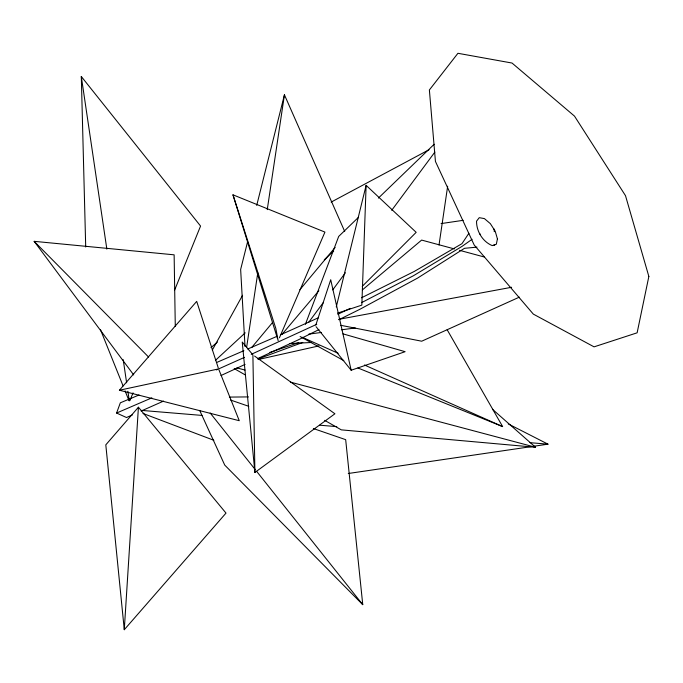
<?xml version="1.0" encoding="UTF-8"?>
<svg xmlns="http://www.w3.org/2000/svg" width="683" height="683" viewBox="0 0 683 683"><rect width="100%" height="100%" fill="white"/><g stroke="black" fill="none" stroke-linecap="round" stroke-linejoin="round"><path stroke-width="1.02" d="M362.221 286.382L416.169 232.331L366.122 185.341L361.836 305.13L337.53 313.156M124.28 629.709L138.427 407.205L226.005 513.095L124.28 629.709L105.805 444.846L138.427 407.205M439.015 245.026L447.655 186.211M246.589 347.587L257.79 272.807M267.249 209.621L284.435 94.826L344.71 231.469M336.267 306.949L366.122 185.341M247.647 241.56L240.647 269.461L245.009 346.512M256.714 205.395L284.435 94.826M315.836 324.98L330.717 279.723L351.164 370.237L405.139 351.685L343.011 333.876M132.365 414.931L126.509 417.526L116.588 413.036L120.336 402.808L139.025 395.005M305.386 324.331L338.7 236.42L358.558 217.254M129.83 400.742L133.031 392.845M174.583 290.198L200.563 226.047L81.303 76.505L85.708 247.007M279.424 337.803L324.937 232.1L232.971 194.817L277.529 338.717M212.302 350.08L242.576 295.278M468.888 233.27L461.973 243.669L414.299 271.424L361.555 297.771M308.588 322.427L323.187 302.74M332.706 289.899L345.393 272.782M391.709 210.304L434.858 152.104M251.6 347.621L272.654 322.376M299.82 289.788L335.131 247.434M281.789 334.61L318.884 290.719M218.978 369.896L239.263 420.711L119.414 390.232L196.695 301.382L218.261 367.915M378.408 198.087L434.157 144.267M215.435 360.359L245.197 332.852M324.288 259.745L333.688 251.054M210.97 347.638L217.416 342.063M362.34 289.942L421.633 240.083L454.391 248.928M254.913 472.465L252.889 354.827L242.234 342.012L254.913 472.465L334.909 413.778L254.622 356.065M472.098 239.281L462.032 246.384L413.377 275.778L361.597 302.629M331.178 202.083L429.035 149.731M318.944 329.599L298.07 339.955L257.611 358.618M338.879 319.712L359.753 309.356L417.492 278.143L464.517 248.305L476.956 247.144M316.758 324.297L251.233 354.34M337.803 314.282L350.234 308.357M221.01 375.513L245.095 364.398M318.432 317.757L280.815 334.679M519.345 297.148L421.693 341.21L340.766 325.304M216.383 369.93L244.454 357.371M141.133 411.038L163.561 401.092M216.648 362.485L243.874 350.686M247.758 349.004L276.931 336.36M116.588 413.036L151.848 397.856M257.832 359.045L302.8 342.422M269.776 352.428L298.915 342.524M258.669 359.429L318.935 345.905M119.414 390.232L217.553 369.144M338.828 319.32L511.618 287.278M441.073 223.589L463.194 220.319M348.279 473.498L547.997 444.172L508.22 423.887M308.836 334.115L321.505 332.442M341.568 329.795L355.288 327.977M289.515 343.575L310.816 342.524M229.377 397.088L248.492 396.908M141.518 410.398L202.014 415.418M319.815 425.21L336.796 426.619M529.957 442.678L547.997 444.172M492.477 409.296L535.54 447.271L341.295 429.863L324.681 420.352M133.697 374.924L34.15 241.33L174.131 254.827L175.283 326.303M236.788 367.864L245.026 370.058M290.352 382.104L535.54 447.271M459.514 250.311L484.076 256.945M230.649 400.067L248.808 406.325M313.386 428.548L345.675 439.664L362.758 604.668L224.733 465.089L199.692 410.415M143.003 413.463L213.856 440.287M357.909 367.966L502.628 426.593L447.152 329.735M302.168 337.248L338.17 353.299M364.449 365.004L502.628 426.593M300.136 336.54L343.805 360.624M234.192 368.589L245.274 374.933M493.655 228.805L494.193 229.215L494.253 231.682M480.047 234.269L479.637 233.373M493.971 245.035L494.577 245.504L494.56 244.838M34.15 241.33L148.561 357.013M316.05 326.662L351.164 370.237M210.168 412.984L255.28 469.656M256.612 471.321L362.758 604.668M100.461 329.616L123.085 385.921M125.066 390.864L129.036 400.742M232.971 194.817L275.804 328.369L278.16 340.74M81.303 76.505L106.847 249.116M123.205 359.634L126.628 382.787M127.875 391.205L129.275 400.682M497.429 238.905L496.31 244.266L492.212 245.607C482.719 241.68 476.41 231.349 476.546 221.164L479.261 217.672L484.409 218.603L490.351 223.657L495.209 231.221L497.429 238.905M648.85 276.461L637.128 332.817L594.056 346.853L533.321 314.112L474.181 244.992L435.438 161.436L429.376 89.968L457.926 53.291L512.028 63.041L574.497 116.119L625.5 195.679L648.85 276.461"/></g></svg>
